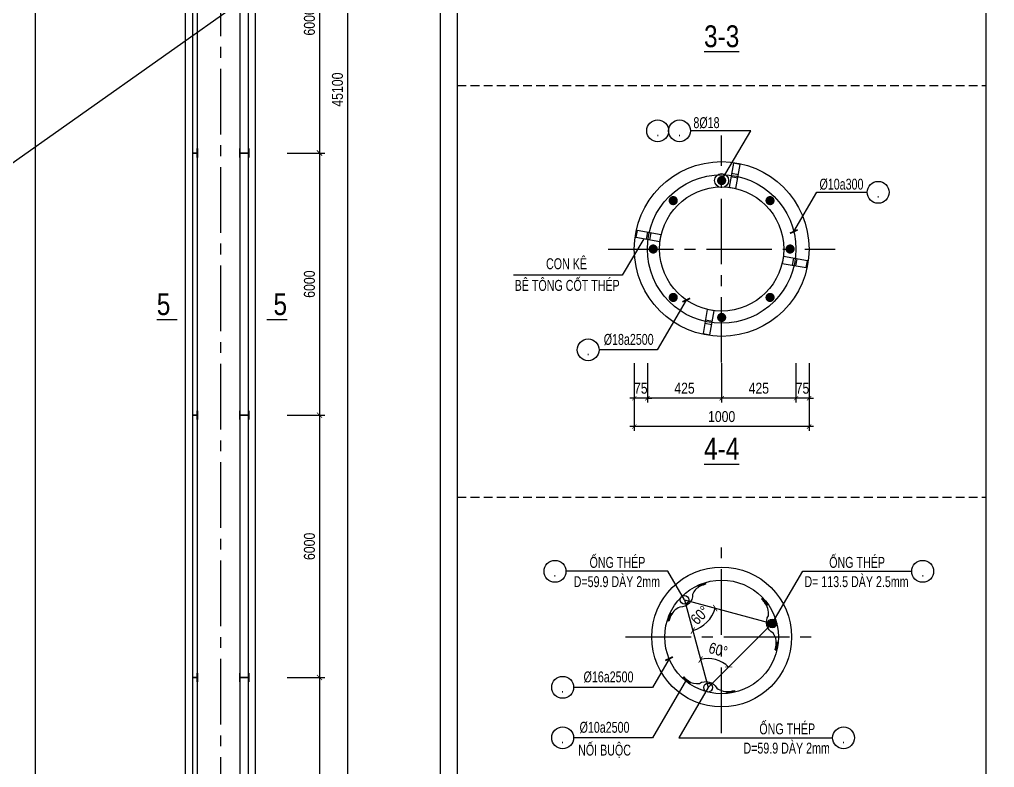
# Model space of a CAD drawing. Extents: x 171424 to 249266, y 74893 to 149166.
# Drawn here: x 181308 to 186886, y 134369 to 138648 of the extents above; entities that cross this region are included whole.
import ezdxf
from ezdxf.enums import TextEntityAlignment as Align

# ---------------------------------------------------------------- set-up
doc = ezdxf.new("R2010")
doc.units = 0
doc.header["$LTSCALE"] = 500
doc.header["$MEASUREMENT"] = 0
doc.header["$PDMODE"] = 3
doc.linetypes.add('CENTER2', pattern=[1.125, 0.75, -0.125, 0.125, -0.125])
doc.linetypes.add('HIDDEN', pattern=[0.375, 0.25, -0.125])
doc.layers.get('0').update_dxf_attribs({"linetype": 'CONTINUOUS'})
doc.layers.get('DEFPOINTS').update_dxf_attribs({"linetype": 'CONTINUOUS'})
for name, color, linetype in [('01.CDC.AXIS', 160, 'CENTER2'), ('02.CDC.DIM', 1, 'CONTINUOUS'), ('03.CDC.BORDER', 3, 'CONTINUOUS'), ('04.CDC.HIDDEN', 8, 'HIDDEN'), ('05.CDC.STEEL', 4, 'CONTINUOUS'), ('06.CDC.TEXT', 2, 'CONTINUOUS'), ('10.CDC.HATCH', 9, 'CONTINUOUS'), ('11.CDC.NOTE', 8, 'CONTINUOUS')]:
    doc.layers.add(name, color=color, linetype=linetype)
doc.layers.add('KCS_Plotter', color=11, linetype='CONTINUOUS', plot=False)
doc.styles.add('ARIAL', font='arial.ttf', dxfattribs={"width": 0.8})
doc.dimstyles.new('DIM100-25', dxfattribs={"dimtxt": 63, "dimasz": 30, "dimexe": 30, "dimexo": 0, "dimgap": 25, "dimtad": 1, "dimdec": 0, "dimlfac": 4, "dimzin": 0, "dimdsep": 46, "dimtxsty": 'ARIAL', "dimblk": 'ARCHTICK', "dimblk1": 'ARCHTICK', "dimblk2": 'D', "dimcen": 0, "dimdle": 30, "dimclrd": 1, "dimclre": 1, "dimclrt": 2, "dimadec": 0, "dimazin": 0, "dimtfac": 1, "dimtdec": 0, "dimtix": 1, "dimtofl": 0, "dimtmove": 2, "dimatfit": 3, "dimldrblk": 'ARCHTICK', "dimfxl": 1, "dimtolj": 1, "dimtzin": 0, "dimarcsym": 0})
doc.dimstyles.new('DIM25', dxfattribs={"dimscale": 25, "dimtxt": 2.5, "dimasz": 1, "dimexe": 1, "dimexo": 0, "dimgap": 1, "dimtad": 1, "dimdec": 0, "dimdsep": 46, "dimtxsty": 'ARIAL', "dimblk": 'ARCHTICK', "dimcen": 1, "dimdle": 1, "dimclrd": 1, "dimclre": 1, "dimclrt": 2, "dimadec": 0, "dimazin": 0, "dimtfac": 1, "dimtdec": 0, "dimtix": 1, "dimtmove": 2, "dimatfit": 3, "dimldrblk": 'ARCHTICK', "dimfxl": 1, "dimtolj": 1, "dimtzin": 0, "dimarcsym": 0})

# ---------------------------------------------------------------- blocks, each defined once
blk = doc.blocks.new('_ArchTick')
at = {"color": 0, "linetype": 'ByBlock', "const_width": 0.15}
blk.add_lwpolyline([(-0.5, -0.5), (0.5, 0.5)], dxfattribs=at)
blk = doc.blocks.new('*D345')
at = {"layer": '02.CDC.DIM', "color": 1, "lineweight": -2, "transparency": 16777216}
for p, q in [((183024.3, 139414.2), (183024.3, 137854.2)), ((182840.1, 139384.2), (183054.3, 139384.2)), ((182840.1, 137884.2), (183054.3, 137884.2))]:
    blk.add_line(p, q, dxfattribs=at)
at = {"layer": 'DEFPOINTS', "color": 0, "transparency": 16777216}
for p in [(182840.1, 139384.2), (182840.1, 137884.2), (183024.3, 137884.2)]:
    blk.add_point(p, dxfattribs=at)
at = {"layer": '02.CDC.DIM', "color": 1, "lineweight": -2, "transparency": 16777216, "xscale": 30, "yscale": 30, "zscale": 30}
for p, rotation in [((183024.3, 139384.2), 90), ((183024.3, 137884.2), 270)]:
    blk.add_blockref('_ArchTick', p, dxfattribs=dict(at, rotation=rotation))
at = {"layer": '02.CDC.DIM', "color": 2, "transparency": 16777216, "insert": (182967.1, 138634.2), "char_height": 63, "attachment_point": 5, "rotation": 90, "style": 'ARIAL'}
blk.add_mtext('\\A1;6000', dxfattribs=at)
blk = doc.blocks.new('D')
at = {"layer": '02.CDC.DIM'}
for p, q in [((-50, -50), (50, 50)), ((-86.75, 0), (86.75, 0))]:
    blk.add_line(p, q, dxfattribs=at)
blk = doc.blocks.new('*D346')
at = {"layer": '02.CDC.DIM', "color": 1, "lineweight": -2, "transparency": 16777216}
for p, q in [((182840.1, 137884.2), (183054.3, 137884.2)), ((183024.3, 137914.2), (183024.3, 136354.2)), ((182840.1, 136384.2), (183054.3, 136384.2))]:
    blk.add_line(p, q, dxfattribs=at)
at = {"layer": 'DEFPOINTS', "color": 0, "transparency": 16777216}
for p in [(182840.1, 137884.2), (182840.1, 136384.2), (183024.3, 136384.2)]:
    blk.add_point(p, dxfattribs=at)
at = {"layer": '02.CDC.DIM', "color": 1, "lineweight": -2, "transparency": 16777216, "xscale": 30, "yscale": 30, "zscale": 30}
for p, rotation in [((183024.3, 137884.2), 90), ((183024.3, 136384.2), 270)]:
    blk.add_blockref('_ArchTick', p, dxfattribs=dict(at, rotation=rotation))
at = {"layer": '02.CDC.DIM', "color": 2, "transparency": 16777216, "insert": (182967.1, 137134.2), "char_height": 63, "attachment_point": 5, "rotation": 90, "style": 'ARIAL'}
blk.add_mtext('\\A1;6000', dxfattribs=at)
blk = doc.blocks.new('*D347')
at = {"layer": '02.CDC.DIM', "color": 1, "lineweight": -2, "transparency": 16777216}
for p, q in [((182840.1, 136384.2), (183054.3, 136384.2)), ((183024.3, 136414.2), (183024.3, 134854.2)), ((182840.1, 134884.2), (183054.3, 134884.2))]:
    blk.add_line(p, q, dxfattribs=at)
at = {"layer": 'DEFPOINTS', "color": 0, "transparency": 16777216}
for p in [(182840.1, 136384.2), (182840.1, 134884.2), (183024.3, 134884.2)]:
    blk.add_point(p, dxfattribs=at)
at = {"layer": '02.CDC.DIM', "color": 1, "lineweight": -2, "transparency": 16777216, "xscale": 30, "yscale": 30, "zscale": 30}
for p, rotation in [((183024.3, 136384.2), 90), ((183024.3, 134884.2), 270)]:
    blk.add_blockref('_ArchTick', p, dxfattribs=dict(at, rotation=rotation))
at = {"layer": '02.CDC.DIM', "color": 2, "transparency": 16777216, "insert": (182967.1, 135634.2), "char_height": 63, "attachment_point": 5, "rotation": 90, "style": 'ARIAL'}
blk.add_mtext('\\A1;6000', dxfattribs=at)
blk = doc.blocks.new('*D348')
at = {"layer": '02.CDC.DIM', "color": 1, "lineweight": -2, "transparency": 16777216}
for p, q in [((182840.1, 134884.2), (183054.3, 134884.2)), ((183024.3, 134914.2), (183024.3, 133354.2)), ((182840.1, 133384.2), (183054.3, 133384.2))]:
    blk.add_line(p, q, dxfattribs=at)
at = {"layer": 'DEFPOINTS', "color": 0, "transparency": 16777216}
for p in [(182840.1, 134884.2), (182840.1, 133384.2), (183024.3, 133384.2)]:
    blk.add_point(p, dxfattribs=at)
at = {"layer": '02.CDC.DIM', "color": 1, "lineweight": -2, "transparency": 16777216, "xscale": 30, "yscale": 30, "zscale": 30}
for p, rotation in [((183024.3, 134884.2), 90), ((183024.3, 133384.2), 270)]:
    blk.add_blockref('_ArchTick', p, dxfattribs=dict(at, rotation=rotation))
at = {"layer": '02.CDC.DIM', "color": 2, "transparency": 16777216, "insert": (182967.1, 134134.2), "char_height": 63, "attachment_point": 5, "rotation": 90, "style": 'ARIAL'}
blk.add_mtext('\\A1;6000', dxfattribs=at)
blk = doc.blocks.new('*D352')
at = {"layer": '02.CDC.DIM', "color": 1, "lineweight": -2, "transparency": 16777216}
for p, q in [((183184.7, 143914.2), (183184.7, 132579.2)), ((182840.1, 143884.2), (183214.7, 143884.2)), ((182840.1, 132609.2), (183214.7, 132609.2))]:
    blk.add_line(p, q, dxfattribs=at)
at = {"layer": 'DEFPOINTS', "color": 0, "transparency": 16777216}
for p in [(182840.1, 143884.2), (182840.1, 132609.2), (183184.7, 132609.2)]:
    blk.add_point(p, dxfattribs=at)
at = {"layer": '02.CDC.DIM', "color": 1, "lineweight": -2, "transparency": 16777216, "xscale": 30, "yscale": 30, "zscale": 30}
for p, rotation in [((183184.7, 143884.2), 90), ((183184.7, 132609.2), 270)]:
    blk.add_blockref('_ArchTick', p, dxfattribs=dict(at, rotation=rotation))
at = {"layer": '02.CDC.DIM', "color": 2, "transparency": 16777216, "insert": (183127.5, 138246.7), "char_height": 63, "attachment_point": 5, "rotation": 90, "style": 'ARIAL'}
blk.add_mtext('\\A1;45100', dxfattribs=at)
blk = doc.blocks.new('*D368')
at = {"layer": '02.CDC.DIM', "color": 1, "lineweight": -2, "transparency": 16777216}
blk.add_arc((185112.9, 135328.1), 181.3, 285, 345, dxfattribs=at)
at = {"layer": 'DEFPOINTS', "color": 0, "transparency": 16777216}
for p in [(185112.9, 135328.1), (185112.9, 135328.1), (185217, 135179.5), (185614.9, 135193.6), (185247.4, 134826.2)]:
    blk.add_point(p, dxfattribs=at)
at = {"layer": '02.CDC.DIM', "color": 1, "lineweight": -2, "transparency": 16777216, "xscale": 30, "yscale": 30, "zscale": 30}
for p, rotation in [((185288.1, 135281.1), 74.99999999990222), ((185159.9, 135152.9), 195.00000000009)]:
    blk.add_blockref('_ArchTick', p, dxfattribs=dict(at, rotation=rotation))
at = {"layer": '02.CDC.DIM', "color": 2, "transparency": 16777216, "insert": (185200.7, 135240.3), "char_height": 63, "attachment_point": 5, "rotation": 45, "style": 'ARIAL'}
blk.add_mtext('\\A1;60°', dxfattribs=at)
blk = doc.blocks.new('*D369')
at = {"layer": '02.CDC.DIM', "color": 1, "lineweight": -2, "transparency": 16777216}
blk.add_arc((185247.4, 134826.2), 166.3, 45, 105, dxfattribs=at)
at = {"layer": 'DEFPOINTS', "color": 0, "transparency": 16777216}
for p in [(185112.9, 135328.1), (185614.9, 135193.6), (185317.7, 134976.9), (185247.4, 134826.2), (185247.4, 134826.2)]:
    blk.add_point(p, dxfattribs=at)
at = {"layer": '02.CDC.DIM', "color": 1, "lineweight": -2, "transparency": 16777216, "xscale": 30, "yscale": 30, "zscale": 30}
for p, rotation in [((185204.4, 134986.8), 195.000000000087), ((185365, 134943.7), 315.0000000000001)]:
    blk.add_blockref('_ArchTick', p, dxfattribs=dict(at, rotation=rotation))
at = {"layer": '02.CDC.DIM', "color": 2, "transparency": 16777216, "insert": (185305.3, 135042), "char_height": 63, "attachment_point": 5, "rotation": 345, "style": 'ARIAL'}
blk.add_mtext('\\A1;60°', dxfattribs=at)
blk = doc.blocks.new('*D375')
at = {"layer": '02.CDC.DIM', "color": 1, "lineweight": -2, "transparency": 16777216}
for p, q in [((184825.1, 136682.8), (184825.1, 136294.4)), ((185825.1, 136682.8), (185825.1, 136294.4)), ((185850.1, 136319.4), (184800.1, 136319.4))]:
    blk.add_line(p, q, dxfattribs=at)
at = {"layer": 'DEFPOINTS', "color": 0, "transparency": 16777216}
for p in [(184825.1, 136682.8), (185825.1, 136682.8), (184825.1, 136319.4)]:
    blk.add_point(p, dxfattribs=at)
at = {"layer": '02.CDC.DIM', "color": 1, "lineweight": -2, "transparency": 16777216, "xscale": 25, "yscale": 25, "zscale": 25, "rotation": 180}
blk.add_blockref('_ArchTick', (184825.1, 136319.4), dxfattribs=at)
at = {"layer": '02.CDC.DIM', "color": 1, "lineweight": -2, "transparency": 16777216, "xscale": 25, "yscale": 25, "zscale": 25}
blk.add_blockref('_ArchTick', (185825.1, 136319.4), dxfattribs=at)
at = {"layer": '02.CDC.DIM', "color": 2, "transparency": 16777216, "insert": (185325.1, 136376.3), "char_height": 62.5, "attachment_point": 5, "style": 'ARIAL'}
blk.add_mtext('\\A1;1000', dxfattribs=at)
blk = doc.blocks.new('*D376')
at = {"layer": '02.CDC.DIM', "color": 1, "lineweight": -2, "transparency": 16777216}
for p, q in [((185325.1, 136682.8), (185325.1, 136456.6)), ((185750.1, 136682.8), (185750.1, 136456.6)), ((185775.1, 136481.6), (185300.1, 136481.6))]:
    blk.add_line(p, q, dxfattribs=at)
at = {"layer": 'DEFPOINTS', "color": 0, "transparency": 16777216}
for p in [(185325.1, 136682.8), (185750.1, 136682.8), (185325.1, 136481.6)]:
    blk.add_point(p, dxfattribs=at)
at = {"layer": '02.CDC.DIM', "color": 1, "lineweight": -2, "transparency": 16777216, "xscale": 25, "yscale": 25, "zscale": 25, "rotation": 180}
blk.add_blockref('_ArchTick', (185325.1, 136481.6), dxfattribs=at)
at = {"layer": '02.CDC.DIM', "color": 1, "lineweight": -2, "transparency": 16777216, "xscale": 25, "yscale": 25, "zscale": 25}
blk.add_blockref('_ArchTick', (185750.1, 136481.6), dxfattribs=at)
at = {"layer": '02.CDC.DIM', "color": 2, "transparency": 16777216, "insert": (185537.6, 136538.5), "char_height": 62.5, "attachment_point": 5, "style": 'ARIAL'}
blk.add_mtext('\\A1;425', dxfattribs=at)
blk = doc.blocks.new('*D377')
at = {"layer": '02.CDC.DIM', "color": 1, "lineweight": -2, "transparency": 16777216}
for p, q in [((184825.1, 136682.8), (184825.1, 136456.6)), ((184900.1, 136682.8), (184900.1, 136456.6)), ((184825.1, 136481.6), (184800.1, 136481.6)), ((184900.1, 136481.6), (184825.1, 136481.6)), ((184900.1, 136481.6), (184925.1, 136481.6))]:
    blk.add_line(p, q, dxfattribs=at)
at = {"layer": 'DEFPOINTS', "color": 0, "transparency": 16777216}
for p in [(184825.1, 136682.8), (184900.1, 136682.8), (184825.1, 136481.6)]:
    blk.add_point(p, dxfattribs=at)
at = {"layer": '02.CDC.DIM', "color": 1, "lineweight": -2, "transparency": 16777216, "xscale": 25, "yscale": 25, "zscale": 25}
blk.add_blockref('_ArchTick', (184825.1, 136481.6), dxfattribs=at)
at = {"layer": '02.CDC.DIM', "color": 1, "lineweight": -2, "transparency": 16777216, "xscale": 25, "yscale": 25, "zscale": 25, "rotation": 180}
blk.add_blockref('_ArchTick', (184900.1, 136481.6), dxfattribs=at)
at = {"layer": '02.CDC.DIM', "color": 2, "transparency": 16777216, "insert": (184862.6, 136538.3), "char_height": 62.5, "attachment_point": 5, "style": 'ARIAL'}
blk.add_mtext('\\A1;75', dxfattribs=at)
blk = doc.blocks.new('*D378')
at = {"layer": '02.CDC.DIM', "color": 1, "lineweight": -2, "transparency": 16777216}
for p, q in [((184900.1, 136682.8), (184900.1, 136456.6)), ((185325.1, 136666.5), (185325.1, 136456.6)), ((185350.1, 136481.6), (184875.1, 136481.6))]:
    blk.add_line(p, q, dxfattribs=at)
at = {"layer": 'DEFPOINTS', "color": 0, "transparency": 16777216}
for p in [(184900.1, 136682.8), (185325.1, 136666.5), (184900.1, 136481.6)]:
    blk.add_point(p, dxfattribs=at)
at = {"layer": '02.CDC.DIM', "color": 1, "lineweight": -2, "transparency": 16777216, "xscale": 25, "yscale": 25, "zscale": 25, "rotation": 180}
blk.add_blockref('_ArchTick', (184900.1, 136481.6), dxfattribs=at)
at = {"layer": '02.CDC.DIM', "color": 1, "lineweight": -2, "transparency": 16777216, "xscale": 25, "yscale": 25, "zscale": 25}
blk.add_blockref('_ArchTick', (185325.1, 136481.6), dxfattribs=at)
at = {"layer": '02.CDC.DIM', "color": 2, "transparency": 16777216, "insert": (185112.6, 136538.5), "char_height": 62.5, "attachment_point": 5, "style": 'ARIAL'}
blk.add_mtext('\\A1;425', dxfattribs=at)
blk = doc.blocks.new('*D379')
at = {"layer": '02.CDC.DIM', "color": 1, "lineweight": -2, "transparency": 16777216}
for p, q in [((185750.1, 136682.8), (185750.1, 136456.6)), ((185825.1, 136682.8), (185825.1, 136456.6)), ((185750.1, 136481.6), (185725.1, 136481.6)), ((185825.1, 136481.6), (185750.1, 136481.6)), ((185825.1, 136481.6), (185850.1, 136481.6))]:
    blk.add_line(p, q, dxfattribs=at)
at = {"layer": 'DEFPOINTS', "color": 0, "transparency": 16777216}
for p in [(185750.1, 136682.8), (185825.1, 136682.8), (185750.1, 136481.6)]:
    blk.add_point(p, dxfattribs=at)
at = {"layer": '02.CDC.DIM', "color": 1, "lineweight": -2, "transparency": 16777216, "xscale": 25, "yscale": 25, "zscale": 25}
blk.add_blockref('_ArchTick', (185750.1, 136481.6), dxfattribs=at)
at = {"layer": '02.CDC.DIM', "color": 1, "lineweight": -2, "transparency": 16777216, "xscale": 25, "yscale": 25, "zscale": 25, "rotation": 180}
blk.add_blockref('_ArchTick', (185825.1, 136481.6), dxfattribs=at)
at = {"layer": '02.CDC.DIM', "color": 2, "transparency": 16777216, "insert": (185787.6, 136538.3), "char_height": 62.5, "attachment_point": 5, "style": 'ARIAL'}
blk.add_mtext('\\A1;75', dxfattribs=at)

msp = doc.modelspace()

# ---------------------------------------------------------------- hatches: boundary and pattern name
at = {"layer": '10.CDC.HATCH'}
h = msp.add_hatch(dxfattribs=at)
h.set_pattern_fill('ANSI31', color=256, scale=20, style=0)
h.set_pattern_definition([(45, (90742.7306, 97.8446), (-1.767766953, 1.767766953), [])])
h.paths.add_polyline_path([(185624.97, 135210.83, 0.4951466), (185595.54, 135198.75), (185614.86, 135193.58)])
h.paths.add_polyline_path([(185614.86, 135193.58), (185595.54, 135198.75, 0.0655435), (185594.86, 135193.58, 0.1989124), (185600.72, 135179.43)])
h.paths.add_polyline_path([(185634.86, 135193.58, 0.266226), (185624.97, 135210.83), (185614.86, 135193.58), (185600.72, 135179.43, 0.6681786)])

# ---------------------------------------------------------------- linework, layer by layer
at = {"layer": '01.CDC.AXIS'}
for p, q in [((182458.64, 143990.67), (182458.64, 132219.24)), ((185325.08, 136685.03), (185325.08, 137985.03)), ((184675.08, 137335.03), (185975.08, 137335.03)), ((185325.08, 134565.93), (185325.08, 135665.93)), ((184775.08, 135115.93), (185875.08, 135115.93))]:
    msp.add_line(p, q, dxfattribs=at)
at = {"layer": '02.CDC.DIM'}
for p, q in [((185112.95, 135328.06), (185614.86, 135193.58)), ((185112.95, 135328.06), (185247.44, 134826.15)), ((185614.86, 135193.58), (185247.44, 134826.15))]:
    msp.add_line(p, q, dxfattribs=at)
at = {"layer": '03.CDC.BORDER'}
for p, q in [((185417.53, 137740.19), (185378.14, 137747.14)), ((185421, 137759.89), (185381.61, 137766.83)), ((184900.22, 137430.95), (184893.28, 137391.56)), ((184919.92, 137427.48), (184912.97, 137388.08)), ((185730.24, 137242.58), (185737.19, 137281.98)), ((185749.94, 137239.11), (185756.89, 137278.5)), ((185229.16, 136910.17), (185268.55, 136903.23)), ((185232.64, 136929.87), (185272.03, 136922.92))]:
    msp.add_line(p, q, dxfattribs=at)
for points in [[(181398.9, 145355.41), (183714.13, 145355.41), (183714.13, 131255.83), (181398.9, 131255.83)], [(183814.13, 145355.41), (186836.03, 145355.41), (186836.03, 131255.83), (183814.13, 131255.83)], [(182299.38, 139384.24), (182324.38, 139384.24), (182324.38, 137884.24), (182299.38, 137884.24)], [(182617.9, 139384.24), (182567.9, 139384.24), (182567.9, 137884.24), (182617.9, 137884.24)], [(182297.46, 137859.32), (182299.38, 137859.32), (182299.38, 137909.17), (182297.46, 137909.17)], [(182299.38, 137884.24), (182324.38, 137884.24), (182324.38, 136384.24), (182299.38, 136384.24)], [(182326.3, 137859.32), (182324.38, 137859.32), (182324.38, 137909.17), (182326.3, 137909.17)], [(182565.98, 137859.32), (182567.9, 137859.32), (182567.9, 137909.17), (182565.98, 137909.17)], [(182617.9, 137884.24), (182567.9, 137884.24), (182567.9, 136384.24), (182617.9, 136384.24)], [(182619.82, 137859.32), (182617.9, 137859.32), (182617.9, 137909.17), (182619.82, 137909.17)], [(185367.72, 137688.05), (185407.11, 137681.1), (185431.42, 137818.98), (185392.03, 137825.92)], [(184972.06, 137377.66), (184979.01, 137417.06), (184841.13, 137441.37), (184834.19, 137401.98)], [(185678.1, 137292.39), (185671.16, 137253), (185809.03, 137228.69), (185815.97, 137268.08)], [(185282.45, 136982.01), (185243.05, 136988.96), (185218.74, 136851.08), (185258.14, 136844.14)], [(182297.46, 136359.32), (182299.38, 136359.32), (182299.38, 136409.17), (182297.46, 136409.17)], [(182299.38, 136384.24), (182324.38, 136384.24), (182324.38, 134884.24), (182299.38, 134884.24)], [(182326.3, 136359.32), (182324.38, 136359.32), (182324.38, 136409.17), (182326.3, 136409.17)], [(182565.98, 136359.32), (182567.9, 136359.32), (182567.9, 136409.17), (182565.98, 136409.17)], [(182617.9, 136384.24), (182567.9, 136384.24), (182567.9, 134884.24), (182617.9, 134884.24)], [(182619.82, 136359.32), (182617.9, 136359.32), (182617.9, 136409.17), (182619.82, 136409.17)], [(182297.46, 134859.32), (182299.38, 134859.32), (182299.38, 134909.17), (182297.46, 134909.17)], [(182299.38, 134884.24), (182324.38, 134884.24), (182324.38, 133384.24), (182299.38, 133384.24)], [(182326.3, 134859.32), (182324.38, 134859.32), (182324.38, 134909.17), (182326.3, 134909.17)], [(182565.98, 134859.32), (182567.9, 134859.32), (182567.9, 134909.17), (182565.98, 134909.17)], [(182617.9, 134884.24), (182567.9, 134884.24), (182567.9, 133384.24), (182617.9, 133384.24)], [(182619.82, 134859.32), (182617.9, 134859.32), (182617.9, 134909.17), (182619.82, 134909.17)]]:
    msp.add_lwpolyline(points, close=True, dxfattribs=at)
for centre, radius in [((185325.08, 137335.03), 500), ((185325.08, 135115.93), 400)]:
    msp.add_circle(centre, radius, dxfattribs=at)
at = {"layer": '04.CDC.HIDDEN', "ltscale": 0.4}
for p, q in [((183814.13, 138270.01), (186836.03, 138270.01)), ((183814.13, 135916.01), (186836.03, 135916.01))]:
    msp.add_line(p, q, dxfattribs=at)
at = {"layer": '05.CDC.STEEL', "const_width": 26.25}
for points in [[(185338.21, 137726.62, 1), (185311.96, 137726.62, 1)], [(185057.46, 137621.21, 1), (185038.9, 137602.65, 1)], [(185611.26, 137602.65, 1), (185592.7, 137621.21, 1)], [(184933.49, 137348.15, 1), (184933.49, 137321.9, 1)], [(185716.68, 137321.9, 1), (185716.68, 137348.15, 1)], [(185038.9, 137067.41, 1), (185057.46, 137048.85, 1)], [(185592.7, 137048.85, 1), (185611.26, 137067.41, 1)], [(185311.96, 136943.44, 1), (185338.21, 136943.44, 1)]]:
    msp.add_lwpolyline(points, format="xyb", close=True, dxfattribs=at)
at = {"layer": '05.CDC.STEEL'}
for points in [[(185235.19, 135417.96, 0.0343448), (185202.47, 135406.09, 0.1996455), (185158.81, 135359.26, -0.4276818), (185086.02, 135286.47, 0.2121287), (185030.9, 135228.54, 0.0206179), (185023.1, 135205.78, 0.0206179)], [(185631.59, 135042.77, 0.0343448), (185637.67, 135077.03, 0.1996455), (185618.95, 135138.26, -0.4276818), (185592.3, 135237.69, 0.2121287), (185569.69, 135314.4, 0.0206179), (185553.88, 135332.53, 0.0206179)], [(185108.47, 134887.07, 0.0343448), (185135.1, 134864.67, 0.1996455), (185197.48, 134850.27, -0.4276818), (185296.92, 134823.63, 0.2121287), (185374.65, 134804.86, 0.0206179), (185398.26, 134809.49, 0.0206179)]]:
    msp.add_lwpolyline(points, format="xyb", dxfattribs=at)
for centre, radius in [((185325.08, 137335.03), 425), ((185325.08, 137335.03), 355), ((185325.08, 135115.93), 325), ((185112.95, 135328.06), 25), ((185614.86, 135193.58), 25), ((185614.86, 135193.58), 20), ((185247.44, 134826.15), 25)]:
    msp.add_circle(centre, radius, dxfattribs=at)
at = {"layer": '10.CDC.HATCH'}
for p, q in [((182258.64, 132334.24), (182258.64, 143584.24)), ((182658.64, 132334.24), (182658.64, 143584.24))]:
    msp.add_line(p, q, dxfattribs=at)
at = {"layer": '11.CDC.NOTE'}
for p, q in [((185193.14, 135401.12), (185188.62, 135410.89)), ((185198, 135403.9), (185193.87, 135413.26)), ((185202.47, 135406.09), (185198.58, 135415.3)), ((185207.77, 135408.36), (185204.08, 135417.56)), ((185213.24, 135410.56), (185209.75, 135419.78)), ((185218.63, 135412.58), (185215.31, 135421.83)), ((185225.12, 135414.84), (185222, 135424.15)), ((185229.88, 135416.37), (185226.91, 135425.75)), ((185235.19, 135417.96), (185232.37, 135427.43)), ((185553.94, 135332.55), (185561.12, 135339.34)), ((185557.75, 135328.52), (185565.01, 135335.15)), ((185561.11, 135324.81), (185568.46, 135331.32)), ((185565.6, 135319.61), (185573.1, 135325.96)), ((185569.25, 135315.17), (185576.89, 135321.4)), ((185572.89, 135310.53), (185580.69, 135316.65)), ((185576.34, 135305.91), (185584.32, 135311.94)), ((185579.12, 135301.77), (185587.38, 135307.82)), ((185581.94, 135296.94), (185590.74, 135303.15)), ((185023.06, 135205.82), (185013.59, 135208.64)), ((185024.64, 135211.13), (185015.26, 135214.1)), ((185026.17, 135215.89), (185016.86, 135219.01)), ((185028.43, 135222.39), (185019.18, 135225.7)), ((185030.45, 135227.77), (185021.24, 135231.27)), ((185032.65, 135233.24), (185023.45, 135236.94)), ((185034.92, 135238.54), (185025.71, 135242.43)), ((185037.12, 135243.01), (185027.75, 135247.15)), ((185039.9, 135247.87), (185030.12, 135252.39)), ((185631.59, 135042.77), (185641.2, 135040.47)), ((185632.87, 135048.16), (185642.48, 135046.04)), ((185633.93, 135053.05), (185643.55, 135051.09)), ((185635.22, 135059.8), (185644.89, 135058.05)), ((185636.16, 135065.47), (185645.89, 135063.89)), ((185636.99, 135071.31), (185646.81, 135069.91)), ((185637.67, 135077.03), (185647.59, 135075.8)), ((185638.01, 135082), (185648.19, 135080.9)), ((185638.03, 135087.6), (185648.76, 135086.63)), ((185108.47, 134887.07), (185101.67, 134879.89)), ((185112.49, 134883.26), (185105.86, 134876)), ((185116.2, 134879.91), (185109.69, 134872.55)), ((185121.4, 134875.41), (185115.05, 134867.91)), ((185125.84, 134871.76), (185119.61, 134864.12)), ((185130.49, 134868.12), (185124.36, 134860.32)), ((185135.1, 134864.67), (185129.07, 134856.69)), ((185139.24, 134861.89), (185133.19, 134853.63)), ((185144.07, 134859.08), (185137.87, 134850.27)), ((185353.41, 134802.98), (185354.39, 134792.25)), ((185359.01, 134803.01), (185360.11, 134792.82)), ((185363.98, 134803.34), (185365.21, 134793.42)), ((185369.7, 134804.02), (185371.1, 134794.21)), ((185375.54, 134804.85), (185377.12, 134795.12)), ((185381.22, 134805.79), (185382.97, 134796.13)), ((185387.96, 134807.09), (185389.92, 134797.46)), ((185392.86, 134808.14), (185394.97, 134798.53)), ((185398.24, 134809.42), (185400.54, 134799.81))]:
    msp.add_line(p, q, dxfattribs=at)
for points in [[(185325.08, 137726.62), (185491.79, 138011.12), (185146.65, 138011.12)], [(185738.18, 137434.89), (185869.71, 137659.35), (186158.2, 137659.35)], [(184879.18, 137394.04), (184756.88, 137185.33), (184133.72, 137185.33)], [(185123, 137043.16), (184956, 136758.16), (184624.04, 136758.16)], [(185112.95, 135328.06), (185017.2, 135491.48), (184434.1, 135491.48)], [(185614.86, 135193.58), (185789.42, 135491.48), (186412.76, 135491.48)], [(185024.77, 134991.68), (184928.71, 134827.74), (184477.96, 134827.74)], [(185124.29, 134873.02), (184928.71, 134539.24), (184477.96, 134539.24)], [(185247.44, 134826.15), (185079.31, 134539.24), (185960.07, 134539.24)]]:
    msp.add_lwpolyline(points, dxfattribs=at)
at = {"layer": '11.CDC.NOTE', "const_width": 10}
for points in [[(185716.19, 137424.63), (185760.18, 137445.15)], [(185101, 137032.9), (185144.99, 137053.42)], [(185002.77, 134981.42), (185046.77, 135001.94)]]:
    msp.add_lwpolyline(points, dxfattribs=at)
at = {"layer": '11.CDC.NOTE'}
for centre, radius in [((184959.15, 138011.12), 62.5), ((185084.15, 138011.12), 62.5), ((185325.08, 137726.62), 40), ((186220.7, 137659.35), 62.5), ((184561.54, 136758.16), 62.5), ((184371.6, 135491.48), 62.5), ((186475.26, 135491.48), 62.5), ((184415.46, 134827.74), 62.5), ((184415.46, 134539.24), 62.5), ((186022.57, 134539.24), 62.5)]:
    msp.add_circle(centre, radius, dxfattribs=at)
at = {"layer": 'KCS_Plotter'}
msp.add_line((171448.44, 130892.91), (192473.44, 145742.91), dxfattribs=at)

# ---------------------------------------------------------------- texts
at = {"layer": '06.CDC.TEXT', "style": 'ARIAL'}
for s, height, width, p in [('%%U3-3', 125, 0.8, (185325.08, 138551.96)), ('8%%C18', 62.5, 0.7, (185238.28, 138057.9)), ('%%C10a300', 62.5, 0.7, (186010.61, 137706.13)), ('CON KÊ', 62.5, 0.7, (184437.57, 137258.85)), ('BÊ TÔNG CỐT THÉP', 62.5, 0.7, (184441.51, 137135.94)), ('%%C18a2500', 62.5, 0.7, (184793.33, 136818.19)), ('%%U4-4', 125, 0.8, (185325.08, 136192.77)), ('ỐNG THÉP', 62.5, 0.7, (184729.07, 135551.51)), ('ỐNG THÉP', 62.5, 0.7, (186100, 135551.51)), ('D=59.9 DÀY 2mm', 62.5, 0.7, (184725.64, 135440.08)), ('D= 113.5 DÀY 2.5mm', 62.5, 0.7, (186096.57, 135440.08)), ('%%C16a2500', 62.5, 0.7, (184677.96, 134887.77)), ('%%C10a2500', 62.5, 0.7, (184655.12, 134599.27)), ('ỐNG THÉP', 62.5, 0.7, (185700.26, 134599.27)), ('NỐI BUỘC', 62.5, 0.7, (184655.12, 134471.25)), ('D=59.9 DÀY 2mm', 62.5, 0.7, (185696.83, 134487.83))]:
    msp.add_text(s, height=height, dxfattribs=dict(at, width=width)).set_placement(p, align=Align.MIDDLE)
at = {"layer": '06.CDC.TEXT', "style": 'ARIAL', "width": 0.7}
for p in [(184959.15, 138011.12), (185084.15, 138011.12), (186220.7, 137659.35), (184561.54, 136758.16), (184371.6, 135491.48), (186475.26, 135491.48), (184415.46, 134827.74), (184415.46, 134539.24), (186022.57, 134539.24)]:
    msp.add_text('.', height=62.5, dxfattribs=at).set_placement(p, align=Align.MIDDLE_CENTER)
at = {"layer": '06.CDC.TEXT', "style": 'ARIAL', "width": 0.8}
for s, p in [('%%U5 ', (182151.78, 136956.95)), ('%%U 5', (182780.63, 136956.95))]:
    msp.add_text(s, height=125, dxfattribs=at).set_placement(p, align=Align.CENTER)

# ---------------------------------------------------------------- dimensions: what is measured, and where the dimension line sits
at = {"layer": '02.CDC.DIM'}
for base, p1, p2, picture, middle in [((183184.65, 132609.24), (182840.05, 143884.24), (182840.05, 132609.24), '*D352', (183127.49, 138246.74)), ((183024.27, 137884.24), (182840.05, 139384.24), (182840.05, 137884.24), '*D345', (182967.1, 138634.24)), ((183024.27, 136384.24), (182840.05, 137884.24), (182840.05, 136384.24), '*D346', (182967.1, 137134.24)), ((183024.27, 134884.24), (182840.05, 136384.24), (182840.05, 134884.24), '*D347', (182967.1, 135634.24)), ((183024.27, 133384.24), (182840.05, 134884.24), (182840.05, 133384.24), '*D348', (182967.1, 134134.24))]:
    dim = msp.add_linear_dim(base=base, p1=p1, p2=p2, angle=90, dimstyle='DIM100-25', dxfattribs=at)
    dim.commit()
    dim.dimension.update_dxf_attribs({"geometry": picture, "text_midpoint": middle})
for base, p1, p2, picture, middle in [((184825.08, 136319.43), (185825.08, 136682.85), (184825.08, 136682.85), '*D375', (185325.08, 136376.34)), ((184825.08, 136481.55), (184900.08, 136682.85), (184825.08, 136682.85), '*D377', (184862.58, 136538.34)), ((184900.08, 136481.55), (185325.08, 136666.48), (184900.08, 136682.85), '*D378', (185112.58, 136538.46)), ((185325.08, 136481.55), (185750.08, 136682.85), (185325.08, 136682.85), '*D376', (185537.58, 136538.46)), ((185750.08, 136481.55), (185825.08, 136682.85), (185750.08, 136682.85), '*D379', (185787.58, 136538.34))]:
    dim = msp.add_linear_dim(base=base, p1=p1, p2=p2, dimstyle='DIM25', dxfattribs=at)
    dim.commit()
    dim.dimension.update_dxf_attribs({"geometry": picture, "text_midpoint": middle})
for base, line1, line2, picture, middle in [((185216.95, 135179.53), ((185112.95, 135328.06), (185247.44, 134826.15)), ((185112.95, 135328.06), (185614.86, 135193.58)), '*D368', (185200.74, 135240.27)), ((185317.71, 134976.85), ((185614.86, 135193.58), (185247.44, 134826.15)), ((185112.95, 135328.06), (185247.44, 134826.15)), '*D369', (185305.27, 135041.98))]:
    dim = msp.add_angular_dim_2l(base=base, line1=line1, line2=line2, dimstyle='DIM100-25', dxfattribs=at)
    dim.commit()
    dim.dimension.update_dxf_attribs({"geometry": picture, "text_midpoint": middle})

doc.saveas('drawing.dxf')
